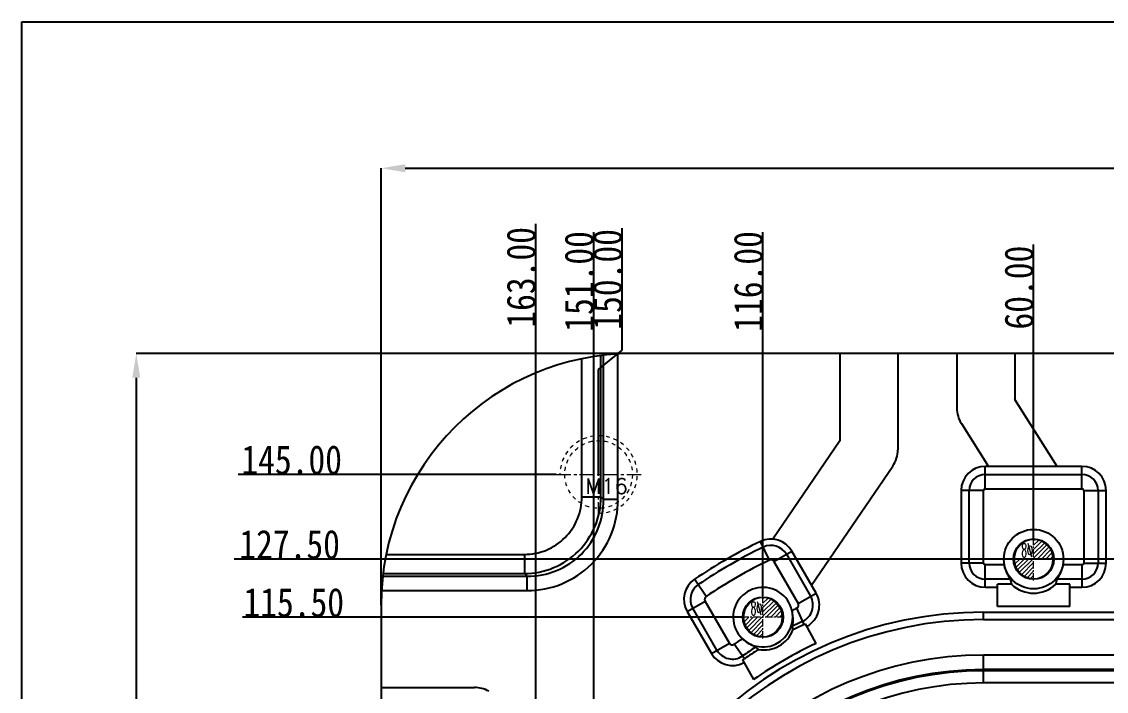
# Model space of a CAD drawing. Header units: millimetres. Extents: x -840 to 1682, y -9216 to -2117.
# Drawn here: x 102.8 to 327.1, y -5354.8 to -5216.3 of the extents above; entities that cross this region are included whole.
import ezdxf

# ---------------------------------------------------------------- set-up
doc = ezdxf.new("R2010")
doc.units = ezdxf.units.MM
doc.header["$LTSCALE"] = 16.335
doc.header["$PDMODE"] = 3
doc.header["$PDSIZE"] = 8
doc.linetypes.add('CENTER', pattern=[0.6, 0.375, -0.075, 0.075, -0.075])
doc.linetypes.add('HIDDEN', pattern=[0.2, 0.1, -0.1])
doc.layers.get('0').update_dxf_attribs({"linetype": 'CONTINUOUS'})
doc.layers.get('Defpoints').update_dxf_attribs({"linetype": 'CONTINUOUS'})
doc.layers.add('DEFAULT_2', color=8, linetype='HIDDEN')
for name, color, linetype, lineweight in [('dim', 82, 'CONTINUOUS', 9), ('epin', 13, 'CONTINUOUS', 9), ('screw', 33, 'CONTINUOUS', 13)]:
    doc.layers.add(name, color=color, linetype=linetype, lineweight=lineweight)
doc.styles.get("Standard").update_dxf_attribs({"font": 'txt', "width": 0.85})
doc.styles.add('TXT', font='txt.shx', dxfattribs={"bigfont": 'gbcbig.shx'})
doc.styles.add('TXT05', font='txt.shx', dxfattribs={"width": 0.5, "bigfont": 'gbcbig.shx'})
doc.dimstyles.new('mold', dxfattribs={"dimtxt": 10, "dimasz": 5, "dimexe": 0, "dimexo": 0, "dimgap": 0, "dimtad": 1, "dimzin": 1, "dimdsep": 46, "dimtxsty": 'Standard', "dimcen": 0, "dimclrd": 4, "dimclre": 4, "dimclrt": 6, "dimazin": 0, "dimtfac": 1, "dimtofl": 0, "dimtmove": 0, "dimatfit": 3, "dimfxl": 0, "dimarcsym": 0})

# ---------------------------------------------------------------- blocks, each defined once
blk = doc.blocks.new('screw_m16_g')
at = {"layer": 'screw', "color": 1, "linetype": 'CENTER', "ltscale": 0.497582}
for p, q in [((0, -8.8), (0, 8.8)), ((-8.8, 0), (8.8, 0))]:
    blk.add_line(p, q, dxfattribs=at)
at = {"layer": 'screw', "color": 33, "linetype": 'HIDDEN', "ltscale": 0.497582}
blk.add_circle((0, 0), 7, dxfattribs=at)
at = {"layer": 'screw', "color": 92, "linetype": 'HIDDEN', "ltscale": 0.497582}
blk.add_arc((0, 0), 8, 270, 180, dxfattribs=at)
at = {"layer": 'screw', "color": 6, "style": 'TXT'}
blk.add_text('M16', height=3.2, dxfattribs=at).set_placement((-2.72, -4))
blk = doc.blocks.new('*D707')
at = {"color": 4, "lineweight": -2}
for p, q in [((177.1, -5336.97), (177.1, -5246.64)), ((182.1, -5246.64), (562.1, -5246.64)), ((567.1, -5336.97), (567.1, -5246.64))]:
    blk.add_line(p, q, dxfattribs=at)
at = {"color": 4}
for points in [[(182.1, -5245.8), (182.1, -5247.47), (177.1, -5246.64)], [(562.1, -5245.8), (562.1, -5247.47), (567.1, -5246.64)]]:
    blk.add_solid(points, dxfattribs=at)
at = {"layer": 'Defpoints', "color": 0}
for p in [(567.1, -5246.64), (177.1, -5336.97), (567.1, -5336.97)]:
    blk.add_point(p, dxfattribs=at)
at = {"color": 6, "insert": (358.06, -5241.64), "char_height": 10, "attachment_point": 5}
blk.add_mtext('390.00', dxfattribs=at)
blk = doc.blocks.new('*D708')
at = {"color": 4, "lineweight": -2}
for p, q in [((236.62, -5284.97), (126.46, -5284.97)), ((126.46, -5289.97), (126.46, -5619.97)), ((236.62, -5624.97), (126.46, -5624.97))]:
    blk.add_line(p, q, dxfattribs=at)
at = {"color": 4}
for points in [[(125.62, -5289.97), (127.29, -5289.97), (126.46, -5284.97)], [(125.62, -5619.97), (127.29, -5619.97), (126.46, -5624.97)]]:
    blk.add_solid(points, dxfattribs=at)
at = {"layer": 'Defpoints', "color": 0}
for p in [(236.62, -5284.97), (126.46, -5624.97), (236.62, -5624.97)]:
    blk.add_point(p, dxfattribs=at)
at = {"color": 6, "insert": (121.46, -5418.59), "char_height": 10, "attachment_point": 5, "rotation": 90}
blk.add_mtext('340.00', dxfattribs=at)
blk = doc.blocks.new('epin_ejp_8')
at = {"layer": 'epin'}
h = blk.add_hatch(dxfattribs=at)
h.set_pattern_fill('_ANSI31', color=123, scale=0.2, angle=90, style=0)
h.set_pattern_definition([(135, (790.4722, -3.5744), (-0.4490128, -0.4490128), [])])
h.paths.add_polyline_path([(0, 4, 0.414214), (-4, 0), (0, 0)])
h.paths.add_polyline_path([(4, 0), (0, 0), (0, -4, 0.414214)])
at = {"layer": 'epin', "color": 1, "linetype": 'CENTER', "ltscale": 0.248791}
for p, q in [((0, -4.4), (0, 4.4)), ((-4.4, 0), (4.4, 0))]:
    blk.add_line(p, q, dxfattribs=at)
at = {"layer": 'epin'}
blk.add_circle((0, 0), 4, dxfattribs=at)
at = {"layer": 'epin', "color": 6, "style": 'TXT05', "width": 0.5}
blk.add_text('%%c8', height=2.8, dxfattribs=at).set_placement((0.16, 0.4))
blk = doc.blocks.new('*D749')
at = {"layer": 'Defpoints', "color": 0}
for p in [(169.65, -5339.47), (251.7, -5339.47), (372.1, -5454.97)]:
    blk.add_point(p, dxfattribs=at)
at = {"layer": 'dim', "color": 4, "lineweight": -2}
blk.add_line((251.7, -5339.47), (148.4, -5339.47), dxfattribs=at)
at = {"layer": 'dim', "color": 6, "insert": (159.03, -5336.47), "char_height": 6, "attachment_point": 5}
blk.add_mtext('115.50', dxfattribs=at)
blk = doc.blocks.new('*D750')
at = {"layer": 'Defpoints', "color": 0}
for p in [(169.65, -5327.47), (347.7, -5327.47), (372.1, -5454.97)]:
    blk.add_point(p, dxfattribs=at)
at = {"layer": 'dim', "color": 4, "lineweight": -2}
blk.add_line((347.7, -5327.47), (146.7, -5327.47), dxfattribs=at)
at = {"layer": 'dim', "color": 6, "insert": (158.18, -5324.47), "char_height": 6, "attachment_point": 5}
blk.add_mtext('127.50', dxfattribs=at)
blk = doc.blocks.new('*D751')
at = {"layer": 'Defpoints', "color": 0}
for p in [(169.65, -5309.97), (213.3, -5309.97), (372.1, -5454.97)]:
    blk.add_point(p, dxfattribs=at)
at = {"layer": 'dim', "color": 4, "lineweight": -2}
blk.add_line((213.3, -5309.97), (147.55, -5309.97), dxfattribs=at)
at = {"layer": 'dim', "color": 6, "insert": (158.6, -5306.97), "char_height": 6, "attachment_point": 5}
blk.add_mtext('145.00', dxfattribs=at)
blk = doc.blocks.new('*D753')
at = {"layer": 'Defpoints', "color": 0}
for p in [(312.1, -5280.25), (312.1, -5323.3), (372.1, -5454.97)]:
    blk.add_point(p, dxfattribs=at)
at = {"layer": 'dim', "color": 4, "lineweight": -2}
blk.add_line((312.1, -5323.3), (312.1, -5262.4), dxfattribs=at)
at = {"layer": 'dim', "color": 6, "insert": (309.1, -5271.32), "char_height": 6, "attachment_point": 5, "rotation": 90}
blk.add_mtext('60.00', dxfattribs=at)
blk = doc.blocks.new('*D754')
at = {"layer": 'Defpoints', "color": 0}
for p in [(256.1, -5280.25), (256.1, -5335.07), (372.1, -5454.97)]:
    blk.add_point(p, dxfattribs=at)
at = {"layer": 'dim', "color": 4, "lineweight": -2}
blk.add_line((256.1, -5335.07), (256.1, -5259.85), dxfattribs=at)
at = {"layer": 'dim', "color": 6, "insert": (253.1, -5270.05), "char_height": 6, "attachment_point": 5, "rotation": 90}
blk.add_mtext('116.00', dxfattribs=at)
blk = doc.blocks.new('*D755')
at = {"layer": 'Defpoints', "color": 0}
for p in [(221.1, -5280.25), (221.1, -5369.07), (372.1, -5454.97)]:
    blk.add_point(p, dxfattribs=at)
at = {"layer": 'dim', "color": 4, "lineweight": -2}
blk.add_line((221.1, -5369.07), (221.1, -5259.85), dxfattribs=at)
at = {"layer": 'dim', "color": 6, "insert": (218.1, -5270.05), "char_height": 6, "attachment_point": 5, "rotation": 90}
blk.add_mtext('151.00', dxfattribs=at)
blk = doc.blocks.new('*D756')
at = {"layer": 'Defpoints', "color": 0}
for p in [(226.98, -5280.25), (222.1, -5309.97), (372.1, -5454.97)]:
    blk.add_point(p, dxfattribs=at)
at = {"layer": 'dim', "color": 4, "lineweight": -2}
for p, q in [((226.98, -5284.25), (226.98, -5259)), ((222.1, -5288.25), (226.98, -5284.25)), ((222.1, -5309.97), (222.1, -5288.25))]:
    blk.add_line(p, q, dxfattribs=at)
at = {"layer": 'dim', "color": 6, "insert": (223.98, -5269.62), "char_height": 6, "attachment_point": 5, "rotation": 90}
blk.add_mtext('150.00', dxfattribs=at)
blk = doc.blocks.new('*D757')
at = {"layer": 'Defpoints', "color": 0}
for p in [(209.1, -5280.25), (209.1, -5423.57), (372.1, -5454.97)]:
    blk.add_point(p, dxfattribs=at)
at = {"layer": 'dim', "color": 4, "lineweight": -2}
blk.add_line((209.1, -5423.57), (209.1, -5258.15), dxfattribs=at)
at = {"layer": 'dim', "color": 6, "insert": (206.1, -5269.2), "char_height": 6, "attachment_point": 5, "rotation": 90}
blk.add_mtext('163.00', dxfattribs=at)

msp = doc.modelspace()

# ---------------------------------------------------------------- linework, layer by layer
at = {"color": 7, "linetype": 'Continuous'}
for p, q in [((218.622, -5314.609), (218.622, -5286.036)), ((222.583, -5314.609), (222.583, -5285.379)), ((223.142, -5315.167), (223.142, -5285.312)), ((226.112, -5315.167), (226.112, -5285.055)), ((515.099, -5284.969), (229.099, -5284.969)), ((272.004, -5284.969), (272.004, -5303.001)), ((284.004, -5284.969), (284.004, -5304.852)), ((296.212, -5284.969), (296.212, -5296.229)), ((308.212, -5284.969), (308.212, -5294.484)), ((316.99, -5308.3), (308.212, -5294.484)), ((297.148, -5299.446), (302.762, -5308.283)), ((272.004, -5303.001), (258.143, -5323.32)), ((266.149, -5332.878), (282.961, -5308.233)), ((302.099, -5312.916), (302.099, -5308.283)), ((322.099, -5308.283), (302.099, -5308.283)), ((322.099, -5312.916), (322.099, -5308.283)), ((302.099, -5309.961), (322.099, -5309.961)), ((297.099, -5313.283), (297.099, -5328.283)), ((301.732, -5313.283), (297.099, -5313.283)), ((298.778, -5328.283), (298.778, -5313.283)), ((301.732, -5328.283), (301.732, -5313.283)), ((302.099, -5312.916), (322.099, -5312.916)), ((322.466, -5313.283), (322.466, -5328.283)), ((322.466, -5313.283), (327.099, -5313.283)), ((325.42, -5313.283), (325.42, -5328.283)), ((327.099, -5328.283), (327.099, -5313.283)), ((218.622, -5314.609), (222.583, -5314.609)), ((222.583, -5314.609), (223.142, -5315.167)), ((226.112, -5315.167), (223.142, -5315.167)), ((257.445, -5327.657), (255.59, -5323.799)), ((178.165, -5326.492), (206.739, -5326.492)), ((206.739, -5326.492), (206.739, -5330.453)), ((258.379, -5327.945), (262.071, -5325.814)), ((260.938, -5326.468), (265.954, -5335.156)), ((267.102, -5334.493), (262.071, -5325.814)), ((258.379, -5327.945), (263.395, -5336.633)), ((301.732, -5328.283), (297.099, -5328.283)), ((302.099, -5333.283), (302.099, -5328.649)), ((306.038, -5328.649), (302.099, -5328.649)), ((322.099, -5328.649), (318.16, -5328.649)), ((322.099, -5328.649), (322.099, -5333.283)), ((322.466, -5328.283), (327.099, -5328.283)), ((177.441, -5331.012), (207.297, -5331.012)), ((177.509, -5330.453), (206.739, -5330.453)), ((206.739, -5330.453), (207.297, -5331.012)), ((207.297, -5333.983), (207.297, -5331.012)), ((244.35, -5335.188), (241.947, -5331.645)), ((307.225, -5331.604), (302.099, -5331.604)), ((302.099, -5333.283), (304.599, -5333.283)), ((304.599, -5337.283), (304.599, -5332.673)), ((307.534, -5332.673), (304.599, -5332.673)), ((319.599, -5332.673), (316.664, -5332.673)), ((322.099, -5331.604), (316.974, -5331.604)), ((319.599, -5337.283), (319.599, -5332.673)), ((319.599, -5333.283), (322.099, -5333.283)), ((177.185, -5333.983), (207.297, -5333.983)), ((263.395, -5336.633), (267.102, -5334.493)), ((177.099, -5336.969), (177.099, -5572.969)), ((240.423, -5338.283), (244.13, -5336.143)), ((246.586, -5346.306), (241.572, -5337.62)), ((249.145, -5344.828), (244.13, -5336.143)), ((264.641, -5340.966), (263.078, -5337.644)), ((319.599, -5337.283), (304.599, -5337.283)), ((240.423, -5338.283), (245.438, -5346.969)), ((301.749, -5339.958), (301.749, -5338.452)), ((301.749, -5338.452), (442.449, -5338.452)), ((301.749, -5339.958), (442.449, -5339.958)), ((267.142, -5344.886), (264.909, -5340.826)), ((245.438, -5346.969), (249.145, -5344.828)), ((252.26, -5348.083), (250.176, -5345.061)), ((251.902, -5348.302), (254.148, -5352.387)), ((301.749, -5353.085), (301.749, -5347.312)), ((442.449, -5347.312), (301.749, -5347.312)), ((442.449, -5350.323), (301.749, -5350.323)), ((442.449, -5350.575), (301.749, -5350.575)), ((442.449, -5353.085), (301.749, -5353.085)), ((177.099, -5354.013), (196.405, -5354.013))]:
    msp.add_line(p, q, dxfattribs=at)
msp.add_lwpolyline([(102.751, -5216.335), (774.352, -5216.335), (774.352, -5704.391), (102.751, -5704.391)], close=True)
for centre, radius in [((312.099, -5327.469), 6.16), ((312.099, -5327.469), 4.167), ((256.099, -5339.469), 4.167)]:
    msp.add_circle(centre, radius, dxfattribs=at)
for centre, radius, start, end in [((229.099, -5336.969), 52, 90, 180), ((229.099, -5336.969), 52, 90, 180), ((302.212, -5296.229), 6, 180, 212.42788), ((278.004, -5304.852), 6, 325.70001, 0), ((302.099, -5313.283), 5, 90, 180), ((322.099, -5313.283), 5, 0, 90), ((302.099, -5313.283), 3.321, 90, 180), ((322.099, -5313.283), 3.321, 0, 90), ((302.099, -5313.283), 0.367, 90, 180), ((322.099, -5313.283), 0.367, 0, 90), ((301.749, -5419.844), 106.562, 115.66849, 124.13843), ((257.756, -5328.305), 4.982, 30, 115.66849), ((301.749, -5419.844), 105.235, 115.66849, 124.13843), ((257.756, -5328.305), 3.674, 30, 115.66849), ((301.749, -5419.844), 102.281, 115.66849, 124.13843), ((257.756, -5328.305), 0.719, 30, 115.66849), ((302.099, -5328.283), 5, 180, 270), ((302.099, -5328.283), 3.321, 180, 270), ((302.099, -5328.283), 0.367, 180, 270), ((322.099, -5328.283), 5, 270, 0), ((322.099, -5328.283), 3.321, 270, 0), ((322.099, -5328.283), 0.367, 270, 0), ((244.753, -5335.783), 5, 124.13843, 210), ((244.753, -5335.783), 3.674, 124.13843, 210), ((256.099, -5339.469), 6.16, 12.798, 0), ((244.753, -5335.783), 0.719, 124.13843, 210), ((262.772, -5336.993), 3.674, 295.19436, 30), ((262.772, -5336.993), 5, 299.09989, 30), ((301.749, -5419.844), 90.842, 115.19436, 115.86382), ((262.772, -5336.993), 0.719, 295.19436, 30), ((301.749, -5419.844), 81.393, 90, 180), ((301.749, -5419.844), 79.886, 90, 180), ((254.84, -5339.754), 7.466, 2.18198, 12.78436), ((256.333, -5339.881), 6.378, 259.59568, 339.59387), ((301.749, -5419.844), 87.888, 115.19436, 116.73854), ((256.297, -5342.554), 6.031, 4.27564, 11.47794), ((301.749, -5419.844), 87.171, 115.19436, 116.89951), ((263.03, -5337.541), 3.785, 295.19441, 299.77175), ((301.749, -5419.844), 90.842, 123.3261, 124.59133), ((249.768, -5344.469), 5, 210, 299.06917), ((249.768, -5344.469), 3.674, 210, 304.59133), ((249.768, -5344.469), 0.719, 210, 304.59133), ((301.749, -5419.844), 87.888, 122.45138, 124.59133), ((301.749, -5419.844), 87.171, 122.2904, 124.59133), ((301.749, -5419.844), 82.562, 114.78228, 125.20855), ((258.648, -5341.219), 6.031, 227.71198, 234.91428), ((301.749, -5419.844), 72.532, 90, 180), ((250.11, -5344.964), 3.788, 298.23264, 304.58863), ((301.749, -5419.844), 69.521, 90, 180), ((301.749, -5419.844), 69.269, 90, 180), ((301.749, -5419.844), 66.76, 90, 180), ((196.405, -5360.013), 6, 60.28391, 90)]:
    msp.add_arc(centre, radius, start, end, dxfattribs=at)
for centre, major_axis, ratio, start_param, end_param in [((312.099, -5330.326), (0, 5.758), 0.8682238, -4.4886352, -4.292583), ((312.099, -5327.903), (0, 6.609), 0.9978449, -3.9061124, -2.3770729), ((312.099, -5330.326), (0, 5.758), 0.8682238, -1.9906023, -1.7945501)]:
    msp.add_ellipse(centre, major_axis=major_axis, ratio=ratio, start_param=start_param, end_param=end_param, dxfattribs=at)
for points, knots in [([(206.739, -5330.453), (208.797, -5330.443), (212.956, -5329.613), (218.218, -5326.091), (221.742, -5320.829), (222.573, -5316.669), (222.583, -5314.609)], [0, 0, 0, 0, 0.2499397, 0.4999186, 0.7499203, 1, 1, 1, 1]), ([(206.739, -5326.492), (208.285, -5326.492), (211.413, -5325.885), (215.375, -5323.247), (218.014, -5319.285), (218.622, -5316.157), (218.622, -5314.609)], [0, 0, 0, 0, 0.2499874, 0.499918, 0.7498717, 1, 1, 1, 1]), ([(207.297, -5331.012), (209.362, -5331.019), (213.542, -5330.225), (218.839, -5326.711), (222.354, -5321.413), (223.149, -5317.233), (223.142, -5315.167)], [0, 0, 0, 0, 0.2499953, 0.4999552, 0.7499354, 1, 1, 1, 1]), ([(207.297, -5333.983), (209.747, -5333.982), (214.699, -5333.021), (220.972, -5328.843), (225.15, -5322.571), (226.112, -5317.617), (226.112, -5315.167)], [0, 0, 0, 0, 0.2500086, 0.4999555, 0.7499226, 1, 1, 1, 1]), ([(307.225, -5331.604), (307.215, -5331.554), (307.149, -5331.429), (307.03, -5331.209), (306.863, -5330.914), (306.601, -5330.407), (306.283, -5329.656), (306.106, -5329), (306.038, -5328.649)], [0, 0, 0, 0, 0.0480424, 0.1291844, 0.2368923, 0.3649516, 0.665, 1, 1, 1, 1]), ([(318.16, -5328.649), (318.092, -5329), (317.915, -5329.656), (317.597, -5330.407), (317.335, -5330.914), (317.169, -5331.209), (317.049, -5331.429), (316.984, -5331.554), (316.974, -5331.604)], [0, 0, 0, 0, 0.3349063, 0.6350209, 0.7631149, 0.8708324, 0.9519666, 1, 1, 1, 1]), ([(262.3, -5339.469), (262.309, -5339.685), (262.307, -5340.089), (262.266, -5340.635), (262.22, -5341.015), (262.202, -5341.24), (262.2, -5341.323), (262.207, -5341.354)], [0, 0, 0, 0, 0.3433475, 0.6404814, 0.8693966, 0.9491932, 1, 1, 1, 1]), ([(254.59, -5345.68), (254.55, -5345.644), (254.418, -5345.581), (254.182, -5345.47), (253.863, -5345.324), (253.342, -5345.061), (252.635, -5344.628), (252.102, -5344.19), (251.84, -5343.94)], [0, 0, 0, 0, 0.0491578, 0.1321711, 0.2412703, 0.369745, 0.6681725, 1, 1, 1, 1])]:
    msp.add_open_spline(points, degree=3, knots=knots, dxfattribs=at)
at = {"layer": 'DEFAULT_2', "color": 8, "linetype": 'HIDDEN'}
msp.add_arc((256.099, -5339.469), 6.16, 0, 12.798, dxfattribs=at)

# ---------------------------------------------------------------- block references
at = {"layer": 'epin', "xscale": -1}
for p in [(312.099, -5327.469), (256.099, -5339.469)]:
    msp.add_blockref('epin_ejp_8', p, dxfattribs=at)
at = {"layer": 'screw'}
msp.add_blockref('screw_m16_g', (222.099, -5309.969), dxfattribs=at)

# ---------------------------------------------------------------- dimensions: what is measured, and where the dimension line sits
dim = msp.add_linear_dim(base=(567.099, -5246.635), p1=(177.099, -5336.969), p2=(567.099, -5336.969), dimstyle='mold')
dim.commit()
dim.dimension.update_dxf_attribs({"geometry": '*D707', "text_midpoint": (358.057, -5246.635), "dimtype": 160})
dim = msp.add_linear_dim(base=(126.455, -5624.969), p1=(236.624, -5284.969), p2=(236.624, -5624.969), angle=90, dimstyle='mold')
dim.commit()
dim.dimension.update_dxf_attribs({"geometry": '*D708', "text_midpoint": (126.455, -5418.586), "dimtype": 160})
at = {"layer": 'dim'}
for feature_location, offset, dtype, picture, middle in [((209.099, -5423.569), (0, 143.321), 1, '*D757', (206.099, -5269.199)), ((222.099, -5309.969), (4.885, 29.721), 1, '*D756', (223.984, -5269.624)), ((221.099, -5369.069), (0, 88.821), 1, '*D755', (218.099, -5270.049)), ((256.099, -5335.069), (0, 54.821), 1, '*D754', (253.099, -5270.049)), ((312.099, -5323.302), (0, 43.053), 1, '*D753', (309.099, -5271.324)), ((213.299, -5309.969), (-43.648, 0), 0, '*D751', (158.601, -5306.969)), ((347.699, -5327.469), (-178.048, 0), 0, '*D750', (158.176, -5324.469)), ((251.699, -5339.469), (-82.048, 0), 0, '*D749', (159.026, -5336.469))]:
    dim = msp.add_ordinate_dim(feature_location=feature_location, offset=offset, dtype=dtype, origin=(372.099, -5454.969), dimstyle='mold', override={"dimtxt": 6, "dimasz": 2}, dxfattribs=at)
    dim.commit()
    dim.dimension.update_dxf_attribs({"geometry": picture, "text_midpoint": middle})

doc.saveas('drawing.dxf')
